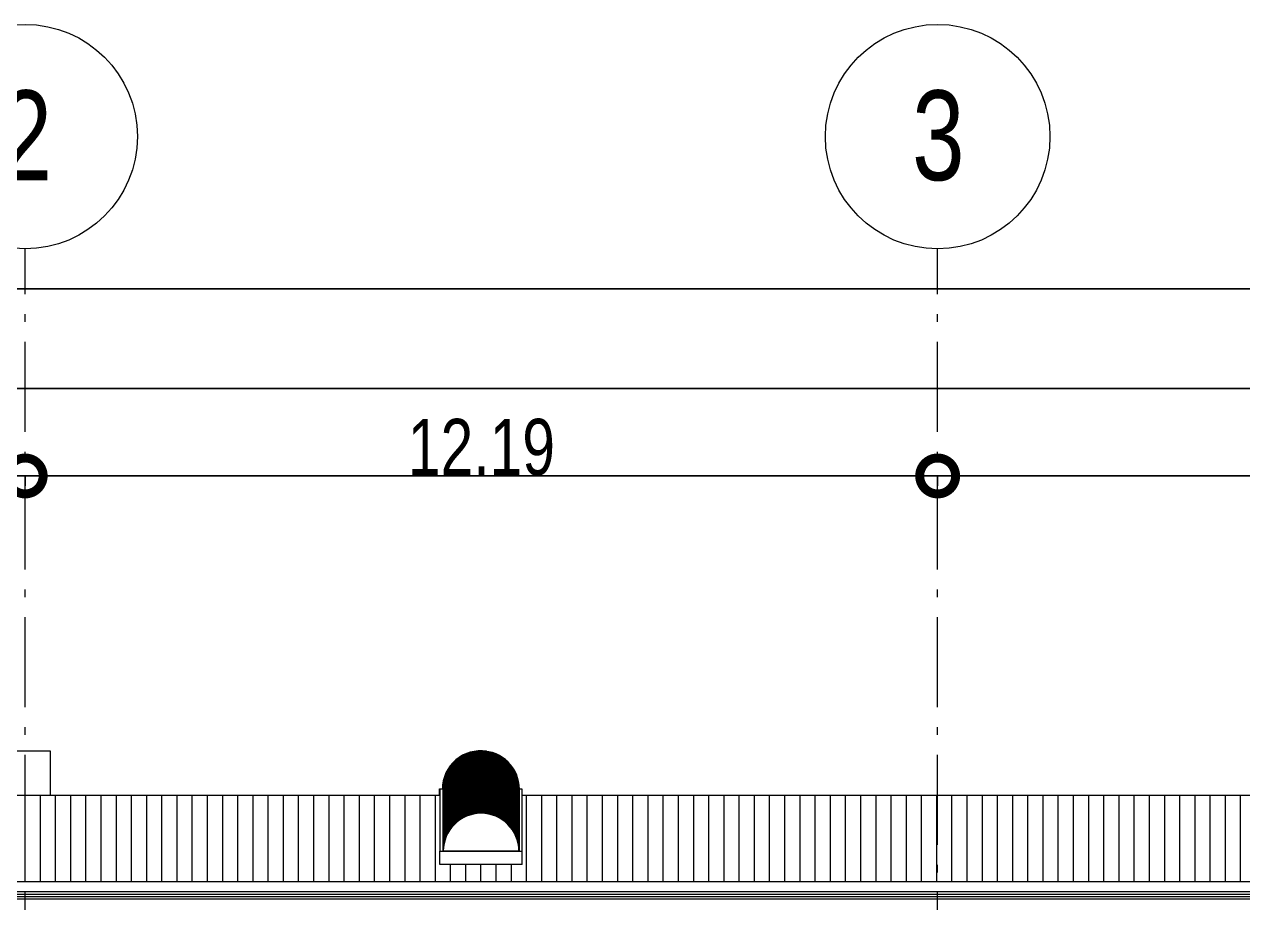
# Model space of a CAD drawing. Header units: metres. Extents: x -199 to 506, y -5 to 23.
# Drawn here: x 306.13 to 322.41, y 10.89 to 22.63 of the extents above; entities that cross this region are included whole.
import ezdxf

# ---------------------------------------------------------------- set-up
doc = ezdxf.new("R2010")
doc.units = ezdxf.units.M
doc.linetypes.add('01_Grid', pattern=[1.74, 1.2, -0.27, 0, -0.27])
for name, color, linetype, lineweight in [('03EJES-1', 1, '01_Grid', 5), ('04NOEJE', 2, 'Continuous', 18), ('04NOEJE-1', 2, 'Continuous', 5), ('06MUREXT', 92, 'Continuous', 9), ('14HATCH-1', 14, 'Continuous', 5), ('26VENT', 144, 'Continuous', 5), ('31COTAS', 1, 'Continuous', 5), ('53BAPS', 1, 'Continuous', 5), ('54ESTRUCTURA', 1, 'Continuous', 9)]:
    doc.layers.add(name, color=color, linetype=linetype, lineweight=lineweight)
doc.styles.add('Arial', font='arial.ttf', dxfattribs={"width": 0.75, "height": 1.2})
doc.styles.add('Arial_1', font='arial.ttf', dxfattribs={"width": 0.75, "height": 0.75})
doc.dimstyles.new('Standard_-_2_5mm_Arial_Transparent', dxfattribs={"dimscale": 0.3048, "dimtxt": 0.765195, "dimasz": 3.149606, "dimexe": 0, "dimexo": 0.984252, "dimgap": 0, "dimtad": 1, "dimrnd": 0.01, "dimzin": 0, "dimdsep": 46, "dimtxsty": 'Arial_1', "dimblk1": 'DOTSMALL', "dimblk2": 'DOTSMALL', "dimsah": 1, "dimcen": 0.09, "dimazin": 0, "dimtfac": 1, "dimtdec": 4, "dimtix": 1, "dimtmove": 0, "dimatfit": 3, "dimfxl": 1, "dimtvp": 1, "dimtolj": 1, "dimtzin": 0, "dimarcsym": 2})

# ---------------------------------------------------------------- blocks, each defined once
blk = doc.blocks.new('Skylight - Barrel Vault - 27_62x1_10 - Barrel Vault-V69-601rSouthElevEjeF Paint')
at = {"layer": '26VENT'}
for p, q in [((5.535, 12.406), (5.581, 12.406)), ((5.535, 12.317), (5.535, 12.406)), ((6.603, 12.406), (6.635, 12.406))]:
    blk.add_line(p, q, dxfattribs=at)
for major_axis, start_param, end_param in [((0.511, 0), 1.413717, 3.138944), ((0.505, 0), 2.356194, 3.138912), ((0.505, 0), 2.356194, 3.138912)]:
    blk.add_ellipse((6.085, 12.405), major_axis=major_axis, ratio=0.999547, start_param=start_param, end_param=end_param, dxfattribs=at)
blk = doc.blocks.new('Skylight - Barrel Vault - 27_62x1_10 - Barrel Vault-V72-601rSouthElevEjeF Paint')
at = {"layer": '26VENT'}
for p, q in [((5.581, 12.405), (5.542, 12.405)), ((5.542, 12.405), (5.542, 11.574)), ((5.581, 12.404), (5.581, 12.403)), ((5.581, 12.392), (5.581, 12.39)), ((5.581, 12.38), (5.581, 12.378)), ((5.587, 12.404), (5.587, 11.576)), ((6.597, 11.576), (6.597, 12.404)), ((6.642, 12.405), (6.603, 12.405)), ((6.603, 12.403), (6.603, 12.404)), ((6.603, 12.39), (6.603, 12.392)), ((6.603, 12.378), (6.603, 12.38)), ((6.642, 11.574), (6.642, 12.405)), ((5.581, 12.368), (5.581, 12.366)), ((5.581, 12.355), (5.581, 12.354)), ((5.581, 12.343), (5.581, 12.342)), ((5.581, 12.331), (5.581, 12.33)), ((5.581, 12.319), (5.581, 12.317)), ((5.581, 12.307), (5.581, 12.305)), ((5.581, 12.295), (5.581, 12.293)), ((5.581, 12.283), (5.581, 12.281)), ((5.581, 12.27), (5.581, 12.269)), ((5.581, 12.258), (5.581, 12.257)), ((5.581, 12.246), (5.581, 12.245)), ((5.581, 12.234), (5.581, 12.232)), ((5.581, 12.222), (5.581, 12.22)), ((5.581, 12.21), (5.581, 12.208)), ((6.603, 12.366), (6.603, 12.368)), ((6.603, 12.354), (6.603, 12.355)), ((6.603, 12.342), (6.603, 12.343)), ((6.603, 12.33), (6.603, 12.331)), ((6.603, 12.317), (6.603, 12.319)), ((6.603, 12.305), (6.603, 12.307)), ((6.603, 12.293), (6.603, 12.295)), ((6.603, 12.281), (6.603, 12.283)), ((6.603, 12.269), (6.603, 12.27)), ((6.603, 12.257), (6.603, 12.258)), ((6.603, 12.245), (6.603, 12.246)), ((6.603, 12.232), (6.603, 12.234)), ((6.603, 12.22), (6.603, 12.222)), ((6.603, 12.208), (6.603, 12.21)), ((5.581, 12.197), (5.581, 12.196)), ((5.581, 12.185), (5.581, 12.184)), ((5.581, 12.173), (5.581, 12.172)), ((5.581, 12.161), (5.581, 12.159)), ((5.581, 12.149), (5.581, 12.147)), ((5.581, 12.137), (5.581, 12.135)), ((5.581, 12.124), (5.581, 12.123)), ((5.581, 12.112), (5.581, 12.111)), ((5.581, 12.1), (5.581, 12.099)), ((5.581, 12.088), (5.581, 12.086)), ((5.581, 12.076), (5.581, 12.074)), ((5.581, 12.064), (5.581, 12.062)), ((5.581, 12.051), (5.581, 12.05)), ((6.603, 12.196), (6.603, 12.197)), ((6.603, 12.184), (6.603, 12.185)), ((6.603, 12.172), (6.603, 12.173)), ((6.603, 12.159), (6.603, 12.161)), ((6.603, 12.147), (6.603, 12.149)), ((6.603, 12.135), (6.603, 12.137)), ((6.603, 12.123), (6.603, 12.124)), ((6.603, 12.111), (6.603, 12.112)), ((6.603, 12.099), (6.603, 12.1)), ((6.603, 12.086), (6.603, 12.088)), ((6.603, 12.074), (6.603, 12.076)), ((6.603, 12.062), (6.603, 12.064)), ((6.603, 12.05), (6.603, 12.051)), ((5.581, 12.039), (5.581, 12.038)), ((5.581, 12.027), (5.581, 12.026)), ((5.581, 12.015), (5.581, 12.013)), ((5.581, 12.003), (5.581, 12.001)), ((5.581, 11.991), (5.581, 11.989)), ((5.581, 11.979), (5.581, 11.977)), ((5.581, 11.966), (5.581, 11.965)), ((5.581, 11.954), (5.581, 11.953)), ((5.581, 11.942), (5.581, 11.941)), ((5.581, 11.93), (5.581, 11.928)), ((5.581, 11.918), (5.581, 11.916)), ((5.581, 11.906), (5.581, 11.904)), ((5.581, 11.893), (5.581, 11.892)), ((6.603, 12.038), (6.603, 12.039)), ((6.603, 12.026), (6.603, 12.027)), ((6.603, 12.013), (6.603, 12.015)), ((6.603, 12.001), (6.603, 12.003)), ((6.603, 11.989), (6.603, 11.991)), ((6.603, 11.977), (6.603, 11.979)), ((6.603, 11.965), (6.603, 11.966)), ((6.603, 11.953), (6.603, 11.954)), ((6.603, 11.941), (6.603, 11.942)), ((6.603, 11.928), (6.603, 11.93)), ((6.603, 11.916), (6.603, 11.918)), ((6.603, 11.904), (6.603, 11.906)), ((6.603, 11.892), (6.603, 11.893)), ((5.581, 11.881), (5.581, 11.88)), ((5.581, 11.869), (5.581, 11.868)), ((5.581, 11.857), (5.581, 11.855)), ((5.581, 11.845), (5.581, 11.843)), ((5.581, 11.833), (5.581, 11.831)), ((5.581, 11.82), (5.581, 11.819)), ((5.581, 11.808), (5.581, 11.807)), ((5.581, 11.796), (5.581, 11.795)), ((5.581, 11.784), (5.581, 11.782)), ((5.581, 11.772), (5.581, 11.77)), ((5.581, 11.76), (5.581, 11.758)), ((5.581, 11.748), (5.581, 11.746)), ((5.581, 11.735), (5.581, 11.734)), ((5.581, 11.723), (5.581, 11.722)), ((6.603, 11.88), (6.603, 11.881)), ((6.603, 11.868), (6.603, 11.869)), ((6.603, 11.855), (6.603, 11.857)), ((6.603, 11.843), (6.603, 11.845)), ((6.603, 11.831), (6.603, 11.833)), ((6.603, 11.819), (6.603, 11.82)), ((6.603, 11.807), (6.603, 11.808)), ((6.603, 11.795), (6.603, 11.796)), ((6.603, 11.782), (6.603, 11.784)), ((6.603, 11.77), (6.603, 11.772)), ((6.603, 11.758), (6.603, 11.76)), ((6.603, 11.746), (6.603, 11.748)), ((6.603, 11.734), (6.603, 11.735)), ((6.603, 11.722), (6.603, 11.723)), ((5.542, 11.574), (6.642, 11.574)), ((5.542, 11.397), (5.542, 11.574)), ((5.581, 11.711), (5.581, 11.71)), ((5.581, 11.699), (5.581, 11.697)), ((5.581, 11.687), (5.581, 11.685)), ((5.581, 11.675), (5.581, 11.673)), ((5.581, 11.662), (5.581, 11.661)), ((5.581, 11.65), (5.581, 11.649)), ((5.581, 11.638), (5.581, 11.637)), ((5.581, 11.626), (5.581, 11.624)), ((5.581, 11.614), (5.581, 11.612)), ((5.581, 11.602), (5.581, 11.6)), ((5.581, 11.589), (5.581, 11.588)), ((5.581, 11.577), (5.581, 11.576)), ((5.587, 11.576), (5.581, 11.576)), ((6.092, 11.576), (5.587, 11.576)), ((6.597, 11.576), (6.092, 11.576)), ((6.603, 11.576), (6.597, 11.576)), ((6.603, 11.71), (6.603, 11.711)), ((6.603, 11.697), (6.603, 11.699)), ((6.603, 11.685), (6.603, 11.687)), ((6.603, 11.673), (6.603, 11.675)), ((6.603, 11.661), (6.603, 11.662)), ((6.603, 11.649), (6.603, 11.65)), ((6.603, 11.637), (6.603, 11.638)), ((6.603, 11.624), (6.603, 11.626)), ((6.603, 11.612), (6.603, 11.614)), ((6.603, 11.6), (6.603, 11.602)), ((6.603, 11.588), (6.603, 11.589)), ((6.603, 11.576), (6.603, 11.577)), ((6.642, 11.397), (6.642, 11.574)), ((6.642, 11.397), (5.542, 11.397))]:
    blk.add_line(p, q, dxfattribs=at)
for centre, major_axis, start_param, end_param in [((6.092, 12.404), (-0.511, 0), 3.141593, 6.283185), ((6.092, 12.403), (-0.511, 0), 3.141593, 6.283185), ((6.092, 12.38), (-0.511, 0), 3.141593, 6.283185), ((6.092, 12.378), (-0.511, 0), 3.141593, 6.283185), ((6.092, 12.392), (-0.511, 0), 3.141593, 6.283185), ((6.092, 12.39), (-0.511, 0), 3.141593, 6.283185), ((6.092, 12.368), (-0.511, 0), 3.141593, 6.283185), ((6.092, 12.355), (-0.511, 0), 3.141593, 6.283185), ((6.092, 12.354), (-0.511, 0), 3.141593, 6.283185), ((6.092, 12.366), (0.511, 0), 0, 3.141593), ((6.092, 12.331), (-0.511, 0), 3.141593, 6.283185), ((6.092, 12.33), (-0.511, 0), 3.141593, 6.283185), ((6.092, 12.403), (0.505, 0), 0.616198, 2.525395), ((6.092, 12.39), (0.505, 0), 0.616198, 2.525395), ((6.092, 12.378), (0.505, 0), 0.616198, 2.525395), ((6.092, 12.366), (0.505, 0), 0.616198, 2.525395), ((6.092, 12.343), (-0.511, 0), 3.141593, 6.283185), ((6.092, 12.342), (0.511, 0), 0, 3.141593), ((6.092, 12.319), (-0.511, 0), 3.141593, 6.283185), ((6.092, 12.307), (-0.511, 0), 3.141593, 6.283185), ((6.092, 12.305), (-0.511, 0), 3.141593, 6.283185), ((6.092, 12.317), (0.511, 0), 0, 3.141593), ((6.092, 12.295), (-0.511, 0), 3.141593, 6.283185), ((6.092, 12.293), (-0.511, 0), 3.141593, 6.283185), ((6.092, 12.283), (-0.511, 0), 3.141593, 6.283185), ((6.092, 12.27), (-0.511, 0), 3.141593, 6.283185), ((6.092, 12.281), (0.511, 0), 0, 3.141593), ((6.092, 12.258), (-0.511, 0), 3.141593, 6.283185), ((6.092, 12.269), (0.511, 0), 0, 3.141593), ((6.092, 12.246), (-0.511, 0), 3.141593, 6.283185), ((6.092, 12.245), (-0.511, 0), 3.141593, 6.283185), ((6.092, 12.257), (0.511, 0), 0, 3.141593), ((6.092, 12.222), (-0.511, 0), 3.141593, 6.283185), ((6.092, 12.22), (-0.511, 0), 3.141593, 6.283185), ((6.092, 12.234), (-0.511, 0), 3.141593, 6.283185), ((6.092, 12.232), (0.511, 0), 0, 3.141593), ((6.092, 12.197), (-0.511, 0), 3.141593, 6.283185), ((6.092, 12.196), (-0.511, 0), 3.141593, 6.283185), ((6.092, 12.21), (-0.511, 0), 3.141593, 6.283185), ((6.092, 12.208), (0.511, 0), 0, 3.141593), ((6.092, 12.173), (-0.511, 0), 3.141593, 6.283185), ((6.092, 12.172), (-0.511, 0), 3.141593, 6.283185), ((6.092, 12.354), (0.505, 0), 0.616198, 2.525395), ((6.092, 12.342), (0.505, 0), 0.616198, 2.525395), ((6.092, 12.33), (0.505, 0), 0.616198, 2.525395), ((6.092, 12.317), (0.505, 0), 0.616198, 2.525395), ((6.092, 12.305), (0.505, 0), 0.616198, 2.525395), ((6.092, 12.293), (0.505, 0), 0.616198, 2.525395), ((6.092, 12.281), (0.505, 0), 0.616198, 2.525395), ((6.092, 12.269), (0.505, 0), 0.616198, 2.525395), ((6.092, 12.257), (0.505, 0), 0.616198, 2.525395), ((6.092, 12.245), (0.505, 0), 0.616198, 2.525395), ((6.092, 12.232), (0.505, 0), 0.616198, 2.525395), ((6.092, 12.22), (0.505, 0), 0.616198, 2.525395), ((6.092, 12.208), (0.505, 0), 0.616198, 2.525395), ((6.092, 12.196), (0.505, 0), 0.616198, 2.525395), ((6.092, 12.185), (-0.511, 0), 3.141593, 6.283185), ((6.092, 12.184), (0.511, 0), 0, 3.141593), ((6.092, 12.149), (-0.511, 0), 3.141593, 6.283185), ((6.092, 12.147), (-0.511, 0), 3.141593, 6.283185), ((6.092, 12.161), (-0.511, 0), 3.141593, 6.283185), ((6.092, 12.159), (0.511, 0), 0, 3.141593), ((6.092, 12.137), (-0.511, 0), 3.141593, 6.283185), ((6.092, 12.124), (-0.511, 0), 3.141593, 6.283185), ((6.092, 12.123), (-0.511, 0), 3.141593, 6.283185), ((6.092, 12.135), (0.511, 0), 0, 3.141593), ((6.092, 12.112), (-0.511, 0), 3.141593, 6.283185), ((6.092, 12.1), (-0.511, 0), 3.141593, 6.283185), ((6.092, 12.111), (0.511, 0), 0, 3.141593), ((6.092, 12.088), (-0.511, 0), 3.141593, 6.283185), ((6.092, 12.099), (0.511, 0), 0, 3.141593), ((6.092, 12.076), (-0.511, 0), 3.141593, 6.283185), ((6.092, 12.074), (-0.511, 0), 3.141593, 6.283185), ((6.092, 12.086), (0.511, 0), 0, 3.141593), ((6.092, 12.064), (-0.511, 0), 3.141593, 6.283185), ((6.092, 12.062), (-0.511, 0), 3.141593, 6.283185), ((6.092, 12.039), (-0.511, 0), 3.141593, 6.283185), ((6.092, 12.038), (-0.511, 0), 3.141593, 6.283185), ((6.092, 12.051), (-0.511, 0), 3.141593, 6.283185), ((6.092, 12.05), (0.511, 0), 0, 3.141593), ((6.092, 12.027), (-0.511, 0), 3.141593, 6.283185), ((6.092, 12.015), (-0.511, 0), 3.141593, 6.283185), ((6.092, 12.013), (-0.511, 0), 3.141593, 6.283185), ((6.092, 12.026), (-0.511, 0), 3.141593, 6.283185), ((6.092, 12.184), (0.505, 0), 0.616198, 2.525395), ((6.092, 12.172), (0.505, 0), 0.616198, 2.525395), ((6.092, 12.159), (0.505, 0), 0.616198, 2.525395), ((6.092, 12.147), (0.505, 0), 0.616198, 2.525395), ((6.092, 12.135), (0.505, 0), 0.616198, 2.525395), ((6.092, 12.123), (0.505, 0), 0.616198, 2.525395), ((6.092, 12.111), (0.505, 0), 0.616198, 2.525395), ((6.092, 12.099), (0.505, 0), 0.616198, 2.525395), ((6.092, 12.086), (0.505, 0), 0.616198, 2.525395), ((6.092, 12.074), (0.505, 0), 0.616198, 2.525395), ((6.092, 12.062), (0.505, 0), 0.616198, 2.525395), ((6.092, 12.05), (0.505, 0), 0.616198, 2.525395), ((6.092, 12.038), (0.505, 0), 0.616198, 2.525395), ((6.092, 11.991), (-0.511, 0), 3.141593, 6.283185), ((6.092, 11.989), (-0.511, 0), 3.141593, 6.283185), ((6.092, 12.003), (-0.511, 0), 3.141593, 6.283185), ((6.092, 12.001), (0.511, 0), 0, 3.141593), ((6.092, 11.966), (-0.511, 0), 3.141593, 6.283185), ((6.092, 11.965), (-0.511, 0), 3.141593, 6.283185), ((6.092, 11.979), (-0.511, 0), 3.141593, 6.283185), ((6.092, 11.977), (0.511, 0), 0, 3.141593), ((6.092, 11.954), (-0.511, 0), 3.141593, 6.283185), ((6.092, 11.942), (-0.511, 0), 3.141593, 6.283185), ((6.092, 11.941), (-0.511, 0), 3.141593, 6.283185), ((6.092, 11.953), (0.511, 0), 0, 3.141593), ((6.092, 11.918), (-0.511, 0), 3.141593, 6.283185), ((6.092, 11.916), (-0.511, 0), 3.141593, 6.283185), ((6.092, 11.93), (-0.511, 0), 3.141593, 6.283185), ((6.092, 11.928), (-0.511, 0), 3.141593, 6.283185), ((6.092, 11.893), (-0.511, 0), 3.141593, 6.283185), ((6.092, 11.892), (-0.511, 0), 3.141593, 6.283185), ((6.092, 11.904), (0.511, 0), 0, 3.141593), ((6.092, 11.881), (-0.511, 0), 3.141593, 6.283185), ((6.092, 11.869), (-0.511, 0), 3.141593, 6.283185), ((6.092, 11.88), (0.511, 0), 0, 3.141593), ((6.092, 11.857), (-0.511, 0), 3.141593, 6.283185), ((6.092, 11.868), (0.511, 0), 0, 3.141593), ((6.092, 11.845), (-0.511, 0), 3.141593, 6.283185), ((6.092, 12.026), (0.505, 0), 0.616198, 2.525395), ((6.092, 12.013), (0.505, 0), 0.616198, 2.525395), ((6.092, 12.001), (0.505, 0), 0.616198, 2.525395), ((6.092, 11.989), (0.505, 0), 0.616198, 2.525395), ((6.092, 11.977), (0.505, 0), 0.616198, 2.525395), ((6.092, 11.965), (0.505, 0), 0.616198, 2.525395), ((6.092, 11.953), (0.505, 0), 0.616198, 2.525395), ((6.092, 11.941), (0.505, 0), 0.616198, 2.525395), ((6.092, 11.928), (0.505, 0), 0.616198, 2.525395), ((6.092, 11.916), (0.505, 0), 0.616198, 2.525395), ((6.092, 11.904), (0.505, 0), 0.616198, 2.525395), ((6.092, 11.892), (0.505, 0), 0.616198, 2.525395), ((6.092, 11.88), (0.505, 0), 0.616198, 2.525395), ((6.092, 11.868), (0.505, 0), 0.616198, 2.525395), ((6.092, 11.906), (0.511, 0), 0.785537, 2.356056), ((6.092, 11.855), (0.511, 0), 0, 3.141593), ((6.092, 11.833), (-0.511, 0), 3.141593, 6.283185), ((6.092, 11.831), (-0.511, 0), 3.141593, 6.283185), ((6.092, 11.843), (0.511, 0), 0, 3.141593), ((6.092, 11.808), (-0.511, 0), 3.141593, 6.283185), ((6.092, 11.807), (-0.511, 0), 3.141593, 6.283185), ((6.092, 11.82), (-0.511, 0), 3.141593, 6.283185), ((6.092, 11.819), (0.511, 0), 0, 3.141593), ((6.092, 11.784), (-0.511, 0), 3.141593, 6.283185), ((6.092, 11.782), (-0.511, 0), 3.141593, 6.283185), ((6.092, 11.796), (-0.511, 0), 3.141593, 6.283185), ((6.092, 11.795), (0.511, 0), 0, 3.141593), ((6.092, 11.76), (-0.511, 0), 3.141593, 6.283185), ((6.092, 11.758), (-0.511, 0), 3.141593, 6.283185), ((6.092, 11.772), (-0.511, 0), 3.141593, 6.283185), ((6.092, 11.77), (0.511, 0), 0, 3.141593), ((6.092, 11.735), (-0.511, 0), 3.141593, 6.283185), ((6.092, 11.734), (-0.511, 0), 3.141593, 6.283185), ((6.092, 11.906), (-0.511, 0), 5.497787, 6.283185), ((6.092, 11.748), (-0.511, 0), 3.141593, 6.283185), ((6.092, 11.746), (0.511, 0), 0, 3.141593), ((6.092, 11.723), (-0.511, 0), 3.141593, 6.283185), ((6.092, 11.711), (-0.511, 0), 3.141593, 6.283185), ((6.092, 11.71), (-0.511, 0), 3.141593, 6.283185), ((6.092, 11.722), (-0.511, 0), 3.141593, 6.283185), ((6.092, 11.699), (-0.511, 0), 3.141593, 6.283185), ((6.092, 11.687), (-0.511, 0), 3.141593, 6.283185), ((6.092, 11.697), (0.511, 0), 0, 3.141593), ((6.092, 11.675), (-0.511, 0), 3.141593, 6.283185), ((6.092, 11.855), (0.505, 0), 0.616198, 2.525395), ((6.092, 11.843), (0.505, 0), 0.616198, 2.525395), ((6.092, 11.831), (0.505, 0), 0.616198, 2.525395), ((6.092, 11.819), (0.505, 0), 0.616198, 2.525395), ((6.092, 11.807), (0.505, 0), 0.616198, 2.525395), ((6.092, 11.795), (0.505, 0), 0.616198, 2.525395), ((6.092, 11.782), (0.505, 0), 0.616198, 2.525395), ((6.092, 11.77), (0.505, 0), 0.616198, 2.525395), ((6.092, 11.758), (0.505, 0), 0.616198, 2.525395), ((6.092, 11.746), (0.505, 0), 0.616198, 2.525395), ((6.092, 11.734), (0.505, 0), 0.616198, 2.525395), ((6.092, 11.722), (0.505, 0), 0.616198, 2.525395), ((6.092, 11.71), (0.505, 0), 0.616198, 2.525395), ((6.092, 11.906), (0.511, 0), 0, 0.785398), ((6.092, 11.685), (0.511, 0), 0, 3.141593), ((6.092, 11.662), (-0.511, 0), 3.141593, 6.283185), ((6.092, 11.661), (-0.511, 0), 3.141593, 6.283185), ((6.092, 11.673), (0.511, 0), 0, 3.141593), ((6.092, 11.65), (-0.511, 0), 3.141593, 6.283185), ((6.092, 11.649), (-0.511, 0), 3.141593, 6.283185), ((6.092, 11.638), (-0.511, 0), 3.141593, 6.283185), ((6.092, 11.626), (-0.511, 0), 3.141593, 6.283185), ((6.092, 11.637), (0.511, 0), 0, 3.141593), ((6.092, 11.614), (-0.511, 0), 3.141593, 6.283185), ((6.092, 11.624), (-0.511, 0), 3.141593, 6.283185), ((6.092, 11.602), (-0.511, 0), 3.141593, 6.283185), ((6.092, 11.6), (-0.511, 0), 3.141593, 6.283185), ((6.092, 11.612), (0.511, 0), 0, 3.141593), ((6.092, 11.577), (-0.511, 0), 3.141593, 6.283185), ((6.092, 11.576), (-0.511, 0), 3.141593, 6.283185), ((6.092, 11.589), (-0.511, 0), 3.141593, 6.283185), ((6.092, 11.588), (0.511, 0), 0, 3.141593), ((6.092, 11.576), (-0.505, 0), 3.141593, 6.283185), ((6.092, 11.576), (-0.505, 0), 3.141593, 6.283185), ((6.092, 11.697), (0.505, 0), 0.616198, 2.525395), ((6.092, 11.685), (0.505, 0), 0.616198, 2.525395), ((6.092, 11.673), (0.505, 0), 0.616198, 2.525395), ((6.092, 11.661), (0.505, 0), 0.616198, 2.525395), ((6.092, 11.649), (0.505, 0), 0.616198, 2.525395), ((6.092, 11.624), (0.505, 0), 0.616198, 2.525395), ((6.092, 11.612), (0.505, 0), 0.616198, 2.525395), ((6.092, 11.6), (0.505, 0), 0.616198, 2.525395), ((6.092, 11.588), (0.505, 0), 0.616198, 2.525395), ((6.092, 11.637), (0.505, 0), 0.624084, 2.517509)]:
    blk.add_ellipse(centre, major_axis=major_axis, ratio=0.999547, start_param=start_param, end_param=end_param, dxfattribs=at)
blk = doc.blocks.new('Grid - Standard-4449989-601rSouthElevEjeF Paint')
at = {"layer": '04NOEJE'}
blk.add_circle((0, 21.126), 1.5, dxfattribs=at)
blk = doc.blocks.new('_DotSmall')
at = {"color": 0, "linetype": 'ByBlock', "const_width": 0.5}
blk.add_lwpolyline([(-0.0625, 0, 1), (0.0625, 0, 1)], format="xyb", close=True, dxfattribs=at)
blk = doc.blocks.new('DIMBLOCK33-601rSouthElevEjeF Paint')
at = {"layer": '31COTAS', "color": 0, "lineweight": -2, "transparency": 16777216}
for p, q in [((293.95, 18.96), (293.95, 19.09)), ((293.95, 19.09), (501.214, 19.09)), ((501.214, 16.595), (501.214, 19.09))]:
    blk.add_line(p, q, dxfattribs=at)
at = {"layer": 'Defpoints', "color": 0, "transparency": 16777216}
for p in [(293.95, 19.26), (501.214, 19.09), (501.214, 16.295)]:
    blk.add_point(p, dxfattribs=at)
at = {"layer": '31COTAS', "color": 0, "lineweight": -2, "transparency": 16777216, "xscale": 0.9599999999999999, "yscale": 0.9599999999999999, "zscale": 0.9599999999999999, "rotation": 180}
blk.add_blockref('_DotSmall', (293.95, 19.09), dxfattribs=at)
at = {"layer": '31COTAS', "color": 0, "lineweight": -2, "transparency": 16777216, "xscale": 0.9599999999999999, "yscale": 0.9599999999999999, "zscale": 0.9599999999999999}
blk.add_blockref('_DotSmall', (501.214, 19.09), dxfattribs=at)
at = {"layer": '31COTAS', "color": 0, "transparency": 16777216, "insert": (397.582, 19.473), "char_height": 0.75, "width": 2.79708, "attachment_point": 5, "style": 'Arial_1'}
blk.add_mtext('\\A1;207.26', dxfattribs=at)
blk = doc.blocks.new('DIMBLOCK34-601rSouthElevEjeF Paint')
at = {"layer": '31COTAS', "color": 0, "lineweight": -2, "transparency": 16777216}
for p, q in [((293.95, 16.46), (293.95, 16.59)), ((293.95, 16.59), (306.142, 16.59)), ((306.142, 16.46), (306.142, 16.59))]:
    blk.add_line(p, q, dxfattribs=at)
at = {"layer": 'Defpoints', "color": 0, "transparency": 16777216}
for p in [(293.95, 16.76), (306.142, 16.76), (306.142, 16.59)]:
    blk.add_point(p, dxfattribs=at)
at = {"layer": '31COTAS', "color": 0, "lineweight": -2, "transparency": 16777216, "xscale": 0.9599999999999999, "yscale": 0.9599999999999999, "zscale": 0.9599999999999999, "rotation": 180}
blk.add_blockref('_DotSmall', (293.95, 16.59), dxfattribs=at)
at = {"layer": '31COTAS', "color": 0, "lineweight": -2, "transparency": 16777216, "xscale": 0.9599999999999999, "yscale": 0.9599999999999999, "zscale": 0.9599999999999999}
blk.add_blockref('_DotSmall', (306.142, 16.59), dxfattribs=at)
at = {"layer": '31COTAS', "color": 0, "transparency": 16777216, "insert": (300.046, 16.973), "char_height": 0.75, "width": 2.28852, "attachment_point": 5, "style": 'Arial_1'}
blk.add_mtext('\\A1;12.19', dxfattribs=at)
blk = doc.blocks.new('DIMBLOCK35-601rSouthElevEjeF Paint')
at = {"layer": '31COTAS', "color": 0, "lineweight": -2, "transparency": 16777216}
for p, q in [((306.142, 16.46), (306.142, 16.59)), ((306.142, 16.59), (318.334, 16.59)), ((318.334, 16.46), (318.334, 16.59))]:
    blk.add_line(p, q, dxfattribs=at)
at = {"layer": 'Defpoints', "color": 0, "transparency": 16777216}
for p in [(306.142, 16.76), (318.334, 16.76), (318.334, 16.59)]:
    blk.add_point(p, dxfattribs=at)
at = {"layer": '31COTAS', "color": 0, "lineweight": -2, "transparency": 16777216, "xscale": 0.9599999999999999, "yscale": 0.9599999999999999, "zscale": 0.9599999999999999, "rotation": 180}
blk.add_blockref('_DotSmall', (306.142, 16.59), dxfattribs=at)
at = {"layer": '31COTAS', "color": 0, "lineweight": -2, "transparency": 16777216, "xscale": 0.9599999999999999, "yscale": 0.9599999999999999, "zscale": 0.9599999999999999}
blk.add_blockref('_DotSmall', (318.334, 16.59), dxfattribs=at)
at = {"layer": '31COTAS', "color": 0, "transparency": 16777216, "insert": (312.238, 16.973), "char_height": 0.75, "width": 2.28852, "attachment_point": 5, "style": 'Arial_1'}
blk.add_mtext('\\A1;12.19', dxfattribs=at)
blk = doc.blocks.new('DIMBLOCK36-601rSouthElevEjeF Paint')
at = {"layer": '31COTAS', "color": 0, "lineweight": -2, "transparency": 16777216}
for p, q in [((318.334, 16.46), (318.334, 16.59)), ((318.334, 16.59), (330.526, 16.59)), ((330.526, 16.46), (330.526, 16.59))]:
    blk.add_line(p, q, dxfattribs=at)
at = {"layer": 'Defpoints', "color": 0, "transparency": 16777216}
for p in [(318.334, 16.76), (330.526, 16.76), (330.526, 16.59)]:
    blk.add_point(p, dxfattribs=at)
at = {"layer": '31COTAS', "color": 0, "lineweight": -2, "transparency": 16777216, "xscale": 0.9599999999999999, "yscale": 0.9599999999999999, "zscale": 0.9599999999999999, "rotation": 180}
blk.add_blockref('_DotSmall', (318.334, 16.59), dxfattribs=at)
at = {"layer": '31COTAS', "color": 0, "lineweight": -2, "transparency": 16777216, "xscale": 0.9599999999999999, "yscale": 0.9599999999999999, "zscale": 0.9599999999999999}
blk.add_blockref('_DotSmall', (330.526, 16.59), dxfattribs=at)
at = {"layer": '31COTAS', "color": 0, "transparency": 16777216, "insert": (324.43, 16.973), "char_height": 0.75, "width": 2.28852, "attachment_point": 5, "style": 'Arial_1'}
blk.add_mtext('\\A1;12.19', dxfattribs=at)
blk = doc.blocks.new('DIMBLOCK52-601rSouthElevEjeF Paint')
at = {"layer": '31COTAS', "color": 0, "lineweight": -2, "transparency": 16777216}
for p, q in [((293.95, 17.63), (293.95, 17.76)), ((293.95, 17.76), (391.486, 17.76)), ((391.486, 17.63), (391.486, 17.76))]:
    blk.add_line(p, q, dxfattribs=at)
at = {"layer": 'Defpoints', "color": 0, "transparency": 16777216}
for p in [(293.95, 17.93), (391.486, 17.93), (391.486, 17.76)]:
    blk.add_point(p, dxfattribs=at)
at = {"layer": '31COTAS', "color": 0, "lineweight": -2, "transparency": 16777216, "xscale": 0.9599999999999999, "yscale": 0.9599999999999999, "zscale": 0.9599999999999999, "rotation": 180}
blk.add_blockref('_DotSmall', (293.95, 17.76), dxfattribs=at)
at = {"layer": '31COTAS', "color": 0, "lineweight": -2, "transparency": 16777216, "xscale": 0.9599999999999999, "yscale": 0.9599999999999999, "zscale": 0.9599999999999999}
blk.add_blockref('_DotSmall', (391.486, 17.76), dxfattribs=at)
at = {"layer": '31COTAS', "color": 0, "transparency": 16777216, "insert": (342.718, 18.143), "char_height": 0.75, "width": 2.28852, "attachment_point": 5, "style": 'Arial_1'}
blk.add_mtext('\\A1;97.54', dxfattribs=at)

msp = doc.modelspace()

# ---------------------------------------------------------------- hatches: boundary and pattern name
at = {"layer": '14HATCH-1'}
h = msp.add_hatch(dxfattribs=at)
h.set_pattern_fill('FP_12', color=256, style=0, pattern_type=2)
h.set_pattern_definition([(90, (306.142, 13.003), (-0.203, 0), [])])
h.paths.add_polyline_path([(420.49, 11.17), (498.988, 11.17), (498.988, 12.202), (499.035, 12.202), (499.035, 12.158), (499.642, 12.158), (499.642, 12.202), (499.69, 12.202), (499.686, 11.17), (501.072, 11.17), (501.072, 12.317), (483.472, 12.317), (483.472, 11.397), (482.372, 11.398), (482.372, 12.317), (471.28, 12.317), (471.28, 11.397), (470.18, 11.398), (470.179, 12.317), (459.088, 12.317), (459.088, 11.397), (457.988, 11.399), (457.988, 12.317), (446.896, 12.317), (446.896, 11.397), (445.796, 11.398), (445.796, 12.317), (434.704, 12.317), (434.704, 11.397), (433.604, 11.398), (433.604, 12.317), (422.512, 12.317), (422.512, 11.397), (421.412, 11.398), (421.412, 12.317), (410.32, 12.317), (410.32, 11.397), (409.22, 11.398), (409.22, 12.317), (398.128, 12.317), (398.128, 11.397), (397.028, 11.398), (397.028, 12.317), (385.936, 12.317), (385.936, 11.397), (384.836, 11.398), (384.836, 12.317), (373.744, 12.317), (373.744, 11.397), (372.644, 11.398), (372.644, 12.317), (361.552, 12.317), (361.552, 11.397), (360.452, 11.398), (360.452, 12.317), (349.36, 12.317), (349.36, 11.397), (348.26, 11.398), (348.26, 12.317), (337.168, 12.317), (337.168, 11.397), (336.068, 11.398), (336.068, 12.317), (324.976, 12.317), (324.976, 11.397), (323.876, 11.398), (323.876, 12.317), (312.784, 12.317), (312.784, 11.397), (311.684, 11.398), (311.684, 12.317), (300.592, 12.317), (300.592, 11.397), (299.492, 11.397), (299.492, 12.317), (294.092, 12.317), (294.092, 11.17), (418.746, 11.17)])
h.paths.add_polyline_path([(499.642, 11.17), (499.642, 11.811), (499.594, 11.811), (499.594, 11.17)])
h.paths.add_polyline_path([(499.543, 11.17), (499.543, 11.811), (499.369, 11.811), (499.369, 11.17), (499.382, 11.17)])
h.paths.add_polyline_path([(499.305, 11.17), (499.305, 11.811), (499.131, 11.811), (499.131, 11.17)])
h.paths.add_polyline_path([(499.081, 11.17), (499.081, 11.811), (499.032, 11.811), (499.032, 11.17)])
h.paths.add_polyline_path([(499.431, 11.861), (499.543, 11.864), (499.543, 12.107), (499.369, 12.107), (499.369, 11.861), (499.382, 11.861)])
h.paths.add_polyline_path([(499.629, 11.861), (499.642, 11.864), (499.642, 12.107), (499.594, 12.107), (499.594, 11.861)])
h.paths.add_polyline_path([(499.243, 11.861), (499.305, 11.864), (499.305, 12.107), (499.131, 12.107), (499.131, 11.861), (499.184, 11.861)])
h.paths.add_polyline_path([(499.032, 11.861), (499.081, 11.864), (499.081, 12.107), (499.032, 12.107), (499.032, 11.864)])

# ---------------------------------------------------------------- linework, layer by layer
at = {"layer": '03EJES-1'}
for p, q in [((306.142, -1.219), (306.142, 19.626)), ((318.334, -1.219), (318.334, 19.626))]:
    msp.add_line(p, q, dxfattribs=at)
at = {"layer": '06MUREXT'}
for p, q in [((306.481, 12.91), (305.803, 12.91)), ((306.481, 12.317), (306.481, 12.91))]:
    msp.add_line(p, q, dxfattribs=at)
at = {"layer": '53BAPS'}
for p, q in [((498.988, 11.032), (294.092, 11.032)), ((498.988, 10.997), (294.092, 10.997)), ((498.988, 10.963), (294.092, 10.963)), ((498.988, 10.932), (294.092, 10.932))]:
    msp.add_line(p, q, dxfattribs=at)
at = {"layer": '54ESTRUCTURA'}
for p, q in [((311.684, 12.317), (300.592, 12.317)), ((323.876, 12.317), (312.784, 12.317)), ((294.092, 11.17), (498.988, 11.17))]:
    msp.add_line(p, q, dxfattribs=at)

# ---------------------------------------------------------------- block references
at = {"layer": '04NOEJE'}
for p in [(306.142, 0), (318.334, 0)]:
    msp.add_blockref('Grid - Standard-4449989-601rSouthElevEjeF Paint', p, dxfattribs=at)
at = {"layer": '26VENT'}
for name in ['Skylight - Barrel Vault - 27_62x1_10 - Barrel Vault-V69-601rSouthElevEjeF Paint', 'Skylight - Barrel Vault - 27_62x1_10 - Barrel Vault-V72-601rSouthElevEjeF Paint']:
    msp.add_blockref(name, (306.142, 0), dxfattribs=at)

# ---------------------------------------------------------------- texts
at = {"layer": '04NOEJE-1', "char_height": 1.2, "width": 0.84778, "attachment_point": 1, "style": 'Arial'}
for s, insert in [('2', (305.801, 21.743)), ('3', (317.993, 21.743))]:
    msp.add_mtext(s, dxfattribs=dict(at, insert=insert))

# ---------------------------------------------------------------- dimensions: what is measured, and where the dimension line sits
at = {"layer": '31COTAS'}
for base, p1, p2, override, picture, middle in [((501.214, 19.09), (293.95, 19.26), (501.214, 16.295), {"dimpost": '<>', "dimfxl": 207.285212}, 'DIMBLOCK33-601rSouthElevEjeF Paint', (397.582, 19.473)), ((391.486, 17.76), (293.95, 17.93), (391.486, 17.93), {"dimpost": '<>', "dimfxl": 97.536}, 'DIMBLOCK52-601rSouthElevEjeF Paint', (342.718, 18.143)), ((306.142, 16.59), (293.95, 16.76), (306.142, 16.76), {"dimpost": '<>', "dimfxl": 12.192}, 'DIMBLOCK34-601rSouthElevEjeF Paint', (300.046, 16.973)), ((318.334, 16.59), (306.142, 16.76), (318.334, 16.76), {"dimpost": '<>', "dimfxl": 12.192}, 'DIMBLOCK35-601rSouthElevEjeF Paint', (312.238, 16.973)), ((330.526, 16.59), (318.334, 16.76), (330.526, 16.76), {"dimpost": '<>', "dimfxl": 12.192}, 'DIMBLOCK36-601rSouthElevEjeF Paint', (324.43, 16.973))]:
    dim = msp.add_linear_dim(base=base, p1=p1, p2=p2, dimstyle='Standard_-_2_5mm_Arial_Transparent', override=override, dxfattribs=at)
    dim.commit()
    dim.dimension.update_dxf_attribs({"geometry": picture, "text_midpoint": middle})

doc.saveas('drawing.dxf')
